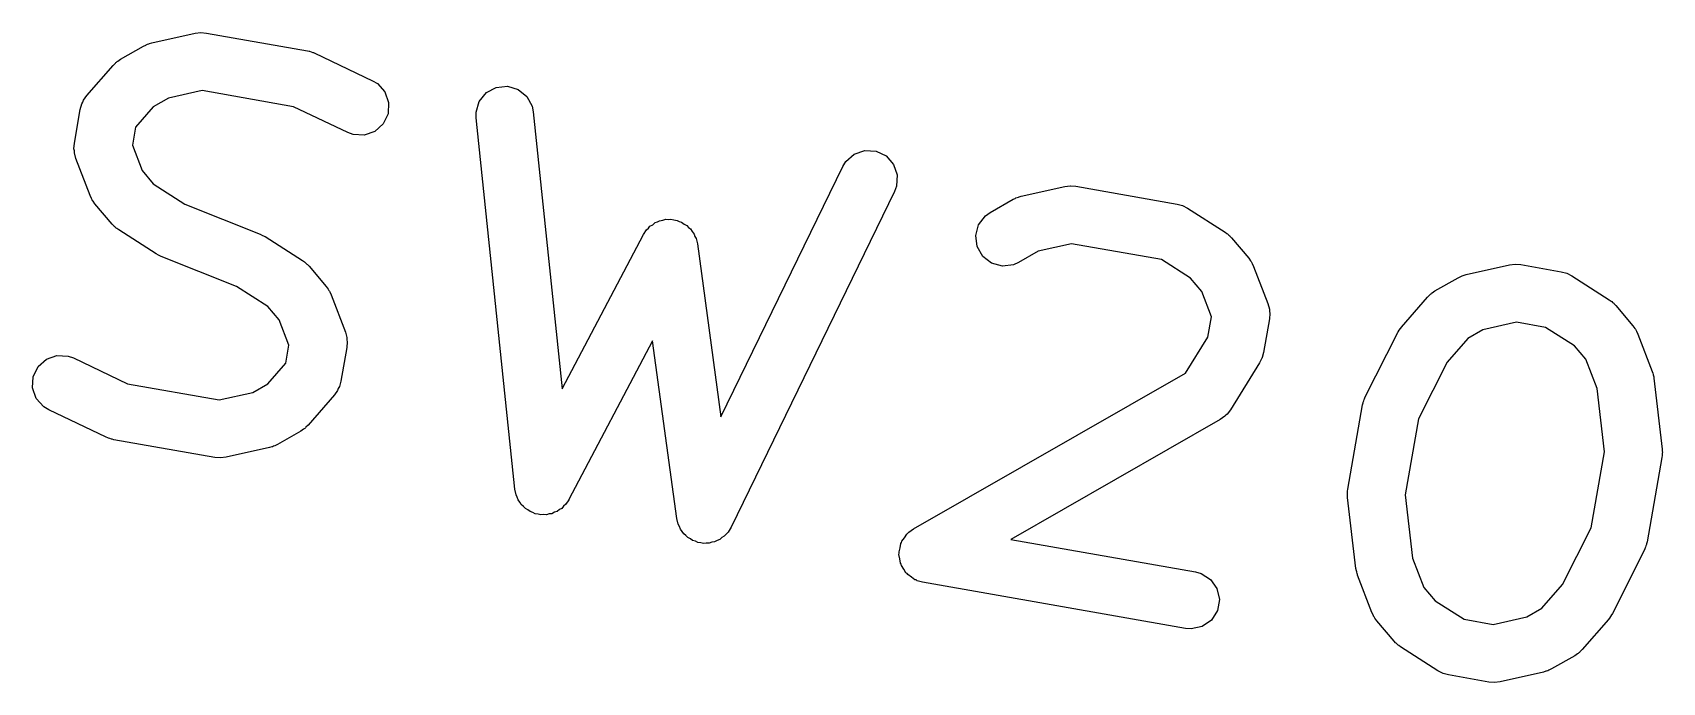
# Model space of a CAD drawing. Extents: x 2.5 to 13.9, y -9.4 to -3.9.
# Drawn here: x 5.6103 to 5.8371, y -7.9132 to -7.8227 of the extents above; entities that cross this region are included whole.
import ezdxf

# ---------------------------------------------------------------- set-up
doc = ezdxf.new("R2010")
doc.units = 0
doc.header["$MEASUREMENT"] = 0
doc.layers.add('BLACK', color=7, linetype='CONTINUOUS')

msp = doc.modelspace()

# ---------------------------------------------------------------- linework, layer by layer
at = {"layer": 'BLACK', "linetype": 'CONTINUOUS'}
for p, q in [((5.62688, -7.82413), (5.63292, -7.82278)), ((5.63292, -7.82278), (5.6337, -7.82269)), ((5.6337, -7.82269), (5.6337, -7.82269)), ((5.6337, -7.82269), (5.63371, -7.82269)), ((5.63371, -7.82269), (5.63449, -7.82275)), ((5.63449, -7.82275), (5.64856, -7.82523)), ((5.62254, -7.82641), (5.62576, -7.82457)), ((5.62576, -7.82457), (5.62605, -7.82444)), ((5.62605, -7.82444), (5.62613, -7.82438)), ((5.62613, -7.82438), (5.62631, -7.82432)), ((5.62631, -7.82432), (5.62648, -7.82424)), ((5.62648, -7.82424), (5.62658, -7.82423)), ((5.62658, -7.82423), (5.62688, -7.82413)), ((5.64856, -7.82523), (5.64877, -7.82528)), ((5.64877, -7.82528), (5.64885, -7.82529)), ((5.64885, -7.82529), (5.64908, -7.82537)), ((5.64908, -7.82537), (5.64931, -7.82544)), ((5.64931, -7.82544), (5.64938, -7.82548)), ((5.64938, -7.82548), (5.64959, -7.82556)), ((5.64959, -7.82556), (5.65761, -7.82939)), ((5.61786, -7.83146), (5.62151, -7.82726)), ((5.62151, -7.82726), (5.62184, -7.82695)), ((5.62184, -7.82695), (5.6219, -7.82687)), ((5.6219, -7.82687), (5.62199, -7.8268)), ((5.62199, -7.8268), (5.62208, -7.82672)), ((5.62208, -7.82672), (5.62217, -7.82668)), ((5.62217, -7.82668), (5.62254, -7.82641)), ((5.65761, -7.82939), (5.65829, -7.82979)), ((5.65829, -7.82979), (5.65933, -7.83095)), ((5.61716, -7.83263), (5.61732, -7.83238)), ((5.61732, -7.83238), (5.61741, -7.8321)), ((5.61741, -7.8321), (5.61786, -7.83146)), ((5.62922, -7.83181), (5.6271, -7.83302)), ((5.63389, -7.83076), (5.62922, -7.83181)), ((5.64663, -7.83301), (5.63389, -7.83076)), ((5.65933, -7.83095), (5.65985, -7.83243)), ((5.67202, -7.83376), (5.67246, -7.83226)), ((5.67246, -7.83226), (5.67345, -7.83105)), ((5.67345, -7.83105), (5.67482, -7.83031)), ((5.67482, -7.83031), (5.67637, -7.83014)), ((5.67637, -7.83014), (5.67787, -7.83059)), ((5.67787, -7.83059), (5.67908, -7.83157)), ((5.67908, -7.83157), (5.67982, -7.83294)), ((5.61612, -7.83807), (5.61695, -7.83338)), ((5.61695, -7.83338), (5.61716, -7.83263)), ((5.6271, -7.83302), (5.62463, -7.83586)), ((5.65417, -7.83661), (5.64663, -7.83301)), ((5.65977, -7.83398), (5.65909, -7.83539)), ((5.65985, -7.83243), (5.65977, -7.83398)), ((5.67202, -7.83454), (5.67202, -7.83376)), ((5.67741, -7.88626), (5.67202, -7.83454)), ((5.67982, -7.83294), (5.67998, -7.83371)), ((5.67998, -7.83371), (5.684, -7.87229)), ((5.62463, -7.83586), (5.62419, -7.83837)), ((5.6549, -7.83688), (5.65417, -7.83661)), ((5.65646, -7.83696), (5.6549, -7.83688)), ((5.65793, -7.83644), (5.65646, -7.83696)), ((5.65909, -7.83539), (5.65793, -7.83644)), ((5.61606, -7.83886), (5.61612, -7.83807)), ((5.61612, -7.83915), (5.61606, -7.83886)), ((5.61612, -7.83944), (5.61612, -7.83915)), ((5.62419, -7.83837), (5.62554, -7.84189)), ((5.72463, -7.8396), (5.7261, -7.83909)), ((5.7261, -7.83909), (5.72766, -7.83919)), ((5.72766, -7.83919), (5.72907, -7.83987)), ((5.61632, -7.8402), (5.61612, -7.83944)), ((5.61831, -7.84539), (5.61632, -7.8402)), ((5.70608, -7.87619), (5.72305, -7.84131)), ((5.72305, -7.84131), (5.72346, -7.84064)), ((5.72346, -7.84064), (5.72463, -7.8396)), ((5.72907, -7.83987), (5.7301, -7.84104)), ((5.7301, -7.84104), (5.73061, -7.84251)), ((5.62554, -7.84189), (5.62711, -7.84375)), ((5.73061, -7.84251), (5.73052, -7.84407)), ((5.61851, -7.84579), (5.61831, -7.84539)), ((5.61854, -7.84589), (5.61851, -7.84579)), ((5.61861, -7.84598), (5.61854, -7.84589)), ((5.61866, -7.84609), (5.61861, -7.84598)), ((5.62711, -7.84375), (5.6315, -7.84656)), ((5.73024, -7.84481), (5.70749, -7.89157)), ((5.73052, -7.84407), (5.73024, -7.84481)), ((5.74353, -7.84775), (5.74676, -7.8459)), ((5.74676, -7.8459), (5.74704, -7.84577)), ((5.74704, -7.84577), (5.74713, -7.84571)), ((5.74713, -7.84571), (5.7473, -7.84565)), ((5.7473, -7.84565), (5.74747, -7.84558)), ((5.74747, -7.84558), (5.74757, -7.84557)), ((5.74757, -7.84557), (5.74787, -7.84547)), ((5.74787, -7.84547), (5.75391, -7.84412)), ((5.75391, -7.84412), (5.75469, -7.84402)), ((5.75469, -7.84402), (5.75469, -7.84402)), ((5.75469, -7.84402), (5.7547, -7.84402)), ((5.7547, -7.84402), (5.75548, -7.84408)), ((5.75548, -7.84408), (5.76955, -7.84656)), ((5.61873, -7.84616), (5.61866, -7.84609)), ((5.61899, -7.84654), (5.61873, -7.84616)), ((5.62139, -7.84938), (5.61899, -7.84654)), ((5.6315, -7.84656), (5.64198, -7.85075)), ((5.74194, -7.84944), (5.74289, -7.8482)), ((5.74289, -7.8482), (5.74353, -7.84775)), ((5.76955, -7.84656), (5.7703, -7.84677)), ((5.7703, -7.84677), (5.77031, -7.84677)), ((5.77031, -7.84677), (5.77031, -7.84677)), ((5.77031, -7.84677), (5.77101, -7.84713)), ((5.77101, -7.84713), (5.77622, -7.85047)), ((5.62162, -7.8496), (5.62139, -7.84938)), ((5.62167, -7.84968), (5.62162, -7.8496)), ((5.62182, -7.84979), (5.62167, -7.84968)), ((5.62195, -7.84992), (5.62182, -7.84979)), ((5.62204, -7.84997), (5.62195, -7.84992)), ((5.62229, -7.85016), (5.62204, -7.84997)), ((5.6275, -7.8535), (5.62229, -7.85016)), ((5.6953, -7.8508), (5.69573, -7.85014)), ((5.69573, -7.85014), (5.69599, -7.84993)), ((5.69599, -7.84993), (5.69619, -7.84966)), ((5.69619, -7.84966), (5.69659, -7.84944)), ((5.69659, -7.84944), (5.69693, -7.84915)), ((5.69693, -7.84915), (5.69725, -7.84905)), ((5.69725, -7.84905), (5.69754, -7.84888)), ((5.69754, -7.84888), (5.69799, -7.84882)), ((5.69799, -7.84882), (5.69842, -7.84868)), ((5.69842, -7.84868), (5.69876, -7.84871)), ((5.69876, -7.84871), (5.69909, -7.84867)), ((5.69909, -7.84867), (5.69953, -7.84878)), ((5.69953, -7.84878), (5.69998, -7.84883)), ((5.69998, -7.84883), (5.70027, -7.84898)), ((5.70027, -7.84898), (5.7006, -7.84907)), ((5.7006, -7.84907), (5.70096, -7.84934)), ((5.70096, -7.84934), (5.70136, -7.84955)), ((5.70136, -7.84955), (5.70157, -7.84981)), ((5.70157, -7.84981), (5.70184, -7.85001)), ((5.70184, -7.85001), (5.70207, -7.8504)), ((5.70207, -7.8504), (5.70236, -7.85075)), ((5.74153, -7.85094), (5.74194, -7.84944)), ((5.77622, -7.85047), (5.77647, -7.85066)), ((5.64198, -7.85075), (5.64232, -7.85092)), ((5.64232, -7.85092), (5.64266, -7.85109)), ((5.64266, -7.85109), (5.64787, -7.85443)), ((5.684, -7.87229), (5.6953, -7.8508)), ((5.70236, -7.85075), (5.70246, -7.85107)), ((5.70246, -7.85107), (5.70263, -7.85136)), ((5.70263, -7.85136), (5.70281, -7.85212)), ((5.70281, -7.85212), (5.70608, -7.87619)), ((5.74172, -7.85249), (5.74153, -7.85094)), ((5.7425, -7.85385), (5.74172, -7.85249)), ((5.75488, -7.8521), (5.75021, -7.85314)), ((5.76737, -7.8543), (5.75488, -7.8521)), ((5.77647, -7.85066), (5.77656, -7.85071)), ((5.77656, -7.85071), (5.77669, -7.85084)), ((5.77669, -7.85084), (5.77684, -7.85095)), ((5.77684, -7.85095), (5.7769, -7.85104)), ((5.7769, -7.85104), (5.77712, -7.85125)), ((5.77712, -7.85125), (5.77952, -7.8541)), ((5.62784, -7.85367), (5.6275, -7.8535)), ((5.62818, -7.85385), (5.62784, -7.85367)), ((5.63866, -7.85804), (5.62818, -7.85385)), ((5.64787, -7.85443), (5.64812, -7.85462)), ((5.64812, -7.85462), (5.64821, -7.85467)), ((5.64821, -7.85467), (5.64834, -7.8548)), ((5.64834, -7.8548), (5.64849, -7.85492)), ((5.64849, -7.85492), (5.64854, -7.855)), ((5.64854, -7.855), (5.64877, -7.85522)), ((5.74374, -7.8548), (5.7425, -7.85385)), ((5.74524, -7.85521), (5.74374, -7.8548)), ((5.74679, -7.85501), (5.74524, -7.85521)), ((5.7475, -7.85469), (5.74679, -7.85501)), ((5.75021, -7.85314), (5.7475, -7.85469)), ((5.7714, -7.85688), (5.76737, -7.8543)), ((5.77952, -7.8541), (5.77978, -7.85447)), ((5.77978, -7.85447), (5.77985, -7.85454)), ((5.77985, -7.85454), (5.7799, -7.85465)), ((5.7799, -7.85465), (5.77997, -7.85474)), ((5.77997, -7.85474), (5.78, -7.85484)), ((5.78, -7.85484), (5.7802, -7.85525)), ((5.80977, -7.85638), (5.81581, -7.85503)), ((5.81581, -7.85503), (5.81659, -7.85493)), ((5.81659, -7.85493), (5.8166, -7.85494)), ((5.8166, -7.85494), (5.8166, -7.85493)), ((5.8166, -7.85493), (5.81738, -7.85499)), ((5.81738, -7.85499), (5.82301, -7.85599)), ((5.64877, -7.85522), (5.65117, -7.85806)), ((5.77297, -7.85874), (5.7714, -7.85688)), ((5.7802, -7.85525), (5.78219, -7.86043)), ((5.80543, -7.85866), (5.80866, -7.85682)), ((5.80866, -7.85682), (5.80894, -7.85669)), ((5.80894, -7.85669), (5.80903, -7.85663)), ((5.80903, -7.85663), (5.8092, -7.85657)), ((5.8092, -7.85657), (5.80937, -7.85649)), ((5.80937, -7.85649), (5.80947, -7.85648)), ((5.80947, -7.85648), (5.80977, -7.85638)), ((5.82301, -7.85599), (5.82376, -7.8562)), ((5.82376, -7.8562), (5.82377, -7.8562)), ((5.82377, -7.8562), (5.82377, -7.8562)), ((5.82377, -7.8562), (5.82447, -7.85656)), ((5.82447, -7.85656), (5.82968, -7.85989)), ((5.64305, -7.86084), (5.63866, -7.85804)), ((5.65117, -7.85806), (5.65143, -7.85843)), ((5.65143, -7.85843), (5.6515, -7.85851)), ((5.6515, -7.85851), (5.65155, -7.85861)), ((5.65155, -7.85861), (5.65162, -7.8587)), ((5.65162, -7.8587), (5.65165, -7.8588)), ((5.65165, -7.8588), (5.65185, -7.85921)), ((5.65185, -7.85921), (5.65384, -7.86439)), ((5.77432, -7.86226), (5.77297, -7.85874)), ((5.80076, -7.86371), (5.8044, -7.85951)), ((5.8044, -7.85951), (5.80473, -7.8592)), ((5.80473, -7.8592), (5.80479, -7.85912)), ((5.80479, -7.85912), (5.80488, -7.85905)), ((5.80488, -7.85905), (5.80497, -7.85897)), ((5.80497, -7.85897), (5.80506, -7.85893)), ((5.80506, -7.85893), (5.80543, -7.85866)), ((5.64462, -7.8627), (5.64305, -7.86084)), ((5.78219, -7.86043), (5.7824, -7.86119)), ((5.7824, -7.86119), (5.78239, -7.86149)), ((5.78239, -7.86149), (5.78245, -7.86178)), ((5.78245, -7.86178), (5.78239, -7.86256)), ((5.82968, -7.85989), (5.82993, -7.86009)), ((5.82993, -7.86009), (5.83002, -7.86013)), ((5.83002, -7.86013), (5.83015, -7.86026)), ((5.83015, -7.86026), (5.8303, -7.86038)), ((5.8303, -7.86038), (5.83036, -7.86046)), ((5.83036, -7.86046), (5.83058, -7.86068)), ((5.83058, -7.86068), (5.83298, -7.86352)), ((5.64597, -7.86622), (5.64462, -7.8627)), ((5.77382, -7.8651), (5.77432, -7.86226)), ((5.78239, -7.86256), (5.78157, -7.86725)), ((5.8003, -7.86435), (5.80047, -7.86411)), ((5.80047, -7.86411), (5.80062, -7.86387)), ((5.80062, -7.86387), (5.80067, -7.86383)), ((5.80067, -7.86383), (5.80076, -7.86371)), ((5.81211, -7.86406), (5.81, -7.86527)), ((5.81678, -7.86301), (5.81211, -7.86406)), ((5.82083, -7.86373), (5.81678, -7.86301)), ((5.82486, -7.86631), (5.82083, -7.86373)), ((5.83298, -7.86352), (5.83324, -7.8639)), ((5.83324, -7.8639), (5.83331, -7.86397)), ((5.83331, -7.86397), (5.83336, -7.86407)), ((5.83336, -7.86407), (5.83343, -7.86417)), ((5.64553, -7.86873), (5.64597, -7.86622)), ((5.65384, -7.86439), (5.65404, -7.86515)), ((5.65404, -7.86515), (5.65404, -7.86545)), ((5.65404, -7.86545), (5.6541, -7.86574)), ((5.6541, -7.86574), (5.65404, -7.86652)), ((5.69656, -7.86559), (5.68493, -7.88771)), ((5.69993, -7.89036), (5.69656, -7.86559)), ((5.77071, -7.87012), (5.77382, -7.8651)), ((5.79574, -7.87341), (5.8002, -7.86453)), ((5.8002, -7.86453), (5.80028, -7.86441)), ((5.80028, -7.86441), (5.8003, -7.86435)), ((5.81, -7.86527), (5.80713, -7.86857)), ((5.82644, -7.86817), (5.82486, -7.86631)), ((5.83343, -7.86417), (5.83346, -7.86427)), ((5.83346, -7.86427), (5.83366, -7.86467)), ((5.83366, -7.86467), (5.83565, -7.86986)), ((5.61107, -7.8692), (5.61223, -7.86816)), ((5.61223, -7.86816), (5.6137, -7.86764)), ((5.6137, -7.86764), (5.61526, -7.86772)), ((5.61526, -7.86772), (5.61599, -7.86799)), ((5.61599, -7.86799), (5.62353, -7.87158)), ((5.65404, -7.86652), (5.65321, -7.87121)), ((5.78103, -7.86866), (5.77697, -7.8752)), ((5.78133, -7.86804), (5.78103, -7.86866)), ((5.78136, -7.868), (5.78133, -7.86804)), ((5.78137, -7.86796), (5.78136, -7.86798)), ((5.78136, -7.86798), (5.78136, -7.868)), ((5.78138, -7.86792), (5.78137, -7.86796)), ((5.78157, -7.86725), (5.78138, -7.86792)), ((5.80713, -7.86857), (5.80315, -7.87648)), ((5.828, -7.87225), (5.82644, -7.86817)), ((5.61031, -7.87217), (5.61039, -7.87061)), ((5.61039, -7.87061), (5.61107, -7.8692)), ((5.64306, -7.87157), (5.64553, -7.86873)), ((5.73286, -7.8918), (5.77071, -7.87012)), ((5.83565, -7.86986), (5.83569, -7.87)), ((5.83569, -7.87), (5.83572, -7.87006)), ((5.83572, -7.87006), (5.83578, -7.87034)), ((5.83578, -7.87034), (5.83586, -7.87061)), ((5.83586, -7.87061), (5.83586, -7.87068)), ((5.83586, -7.87068), (5.83589, -7.87082)), ((5.83589, -7.87082), (5.83705, -7.8807)), ((5.61083, -7.87364), (5.61031, -7.87217)), ((5.62353, -7.87158), (5.63627, -7.87383)), ((5.63627, -7.87383), (5.64094, -7.87279)), ((5.64094, -7.87279), (5.64306, -7.87157)), ((5.6523, -7.87314), (5.64866, -7.87733)), ((5.65275, -7.8725), (5.6523, -7.87314)), ((5.65284, -7.87222), (5.65275, -7.8725)), ((5.653, -7.87196), (5.65284, -7.87222)), ((5.65321, -7.87121), (5.653, -7.87196)), ((5.82903, -7.88105), (5.828, -7.87225)), ((5.61188, -7.8748), (5.61083, -7.87364)), ((5.61255, -7.87521), (5.61188, -7.8748)), ((5.62057, -7.87904), (5.61255, -7.87521)), ((5.77697, -7.8752), (5.7765, -7.87582)), ((5.7933, -7.88624), (5.79537, -7.87452)), ((5.79537, -7.87452), (5.79545, -7.87424)), ((5.79545, -7.87424), (5.79546, -7.87415)), ((5.79546, -7.87415), (5.79553, -7.87396)), ((5.79553, -7.87396), (5.79558, -7.87376)), ((5.79558, -7.87376), (5.79563, -7.87368)), ((5.79563, -7.87368), (5.79574, -7.87341)), ((5.64826, -7.87772), (5.64817, -7.87779)), ((5.64832, -7.87764), (5.64826, -7.87772)), ((5.64866, -7.87733), (5.64832, -7.87764)), ((5.77556, -7.87656), (5.74642, -7.89325)), ((5.7762, -7.87611), (5.77556, -7.87656)), ((5.77633, -7.87594), (5.7762, -7.87611)), ((5.7765, -7.87582), (5.77633, -7.87594)), ((5.80315, -7.87648), (5.80128, -7.88705)), ((5.62078, -7.87911), (5.62057, -7.87904)), ((5.62085, -7.87916), (5.62078, -7.87911)), ((5.62108, -7.87922), (5.62085, -7.87916)), ((5.62131, -7.87931), (5.62108, -7.87922)), ((5.62139, -7.87931), (5.62131, -7.87931)), ((5.6216, -7.87937), (5.62139, -7.87931)), ((5.63567, -7.88185), (5.6216, -7.87937)), ((5.64762, -7.87818), (5.6444, -7.88003)), ((5.64799, -7.87792), (5.64762, -7.87818)), ((5.64809, -7.87787), (5.64799, -7.87792)), ((5.64817, -7.87779), (5.64809, -7.87787)), ((5.63645, -7.88191), (5.63567, -7.88185)), ((5.63646, -7.88191), (5.63645, -7.88191)), ((5.63724, -7.88181), (5.63646, -7.88191)), ((5.63646, -7.88191), (5.63646, -7.88191)), ((5.64328, -7.88046), (5.63724, -7.88181)), ((5.64358, -7.88036), (5.64328, -7.88046)), ((5.64368, -7.88035), (5.64358, -7.88036)), ((5.64385, -7.88027), (5.64368, -7.88035)), ((5.64403, -7.88021), (5.64385, -7.88027)), ((5.64411, -7.88016), (5.64403, -7.88021)), ((5.6444, -7.88003), (5.64411, -7.88016)), ((5.82717, -7.89162), (5.82903, -7.88105)), ((5.83701, -7.88186), (5.83495, -7.89358)), ((5.83704, -7.88158), (5.83701, -7.88186)), ((5.83706, -7.88148), (5.83704, -7.88158)), ((5.83705, -7.8807), (5.83705, -7.88098)), ((5.83705, -7.88098), (5.83707, -7.88108)), ((5.83707, -7.88108), (5.83706, -7.88128)), ((5.83706, -7.88128), (5.83706, -7.88148)), ((5.67741, -7.88627), (5.67741, -7.88626)), ((5.67741, -7.88626), (5.67741, -7.88626)), ((5.67757, -7.88703), (5.67741, -7.88627)), ((5.67741, -7.88627), (5.67741, -7.88627)), ((5.79324, -7.88702), (5.79326, -7.88682)), ((5.79326, -7.88662), (5.79328, -7.88652)), ((5.79326, -7.88682), (5.79326, -7.88662)), ((5.79328, -7.88652), (5.7933, -7.88624)), ((5.67775, -7.88738), (5.67757, -7.88703)), ((5.67787, -7.88776), (5.67775, -7.88738)), ((5.67812, -7.88806), (5.67787, -7.88776)), ((5.67831, -7.8884), (5.67812, -7.88806)), ((5.67862, -7.88865), (5.67831, -7.8884)), ((5.67887, -7.88896), (5.67862, -7.88865)), ((5.67922, -7.88914), (5.67887, -7.88896)), ((5.68394, -7.88893), (5.6836, -7.88911)), ((5.68419, -7.88862), (5.68394, -7.88893)), ((5.6845, -7.88836), (5.68419, -7.88862)), ((5.68492, -7.88772), (5.6845, -7.88836)), ((5.68493, -7.88771), (5.68492, -7.88771)), ((5.68492, -7.88771), (5.68492, -7.88771)), ((5.68492, -7.88771), (5.68492, -7.88772)), ((5.79327, -7.88712), (5.79324, -7.88702)), ((5.79327, -7.8874), (5.79327, -7.88712)), ((5.79443, -7.89728), (5.79327, -7.8874)), ((5.80128, -7.88705), (5.80232, -7.89585)), ((5.67952, -7.88939), (5.67922, -7.88914)), ((5.6799, -7.8895), (5.67952, -7.88939)), ((5.68025, -7.88968), (5.6799, -7.8895)), ((5.68064, -7.88972), (5.68025, -7.88968)), ((5.68102, -7.88983), (5.68064, -7.88972)), ((5.68141, -7.88979), (5.68102, -7.88983)), ((5.6818, -7.88983), (5.68141, -7.88979)), ((5.68218, -7.88971), (5.6818, -7.88983)), ((5.68257, -7.88967), (5.68218, -7.88971)), ((5.68292, -7.88948), (5.68257, -7.88967)), ((5.6833, -7.88936), (5.68292, -7.88948)), ((5.6836, -7.88911), (5.6833, -7.88936)), ((5.70011, -7.89112), (5.69993, -7.89036)), ((5.69993, -7.89036), (5.69993, -7.89036)), ((5.69993, -7.89036), (5.69993, -7.89036)), ((5.69993, -7.89036), (5.69993, -7.89036)), ((5.70031, -7.89146), (5.70011, -7.89112)), ((5.70044, -7.89184), (5.70031, -7.89146)), ((5.7007, -7.89213), (5.70044, -7.89184)), ((5.7009, -7.89247), (5.7007, -7.89213)), ((5.70122, -7.89271), (5.7009, -7.89247)), ((5.70148, -7.893), (5.70122, -7.89271)), ((5.70183, -7.89317), (5.70148, -7.893)), ((5.70214, -7.89341), (5.70183, -7.89317)), ((5.70253, -7.89351), (5.70214, -7.89341)), ((5.70288, -7.89369), (5.70253, -7.89351)), ((5.7052, -7.8936), (5.70481, -7.89365)), ((5.70554, -7.8934), (5.7052, -7.8936)), ((5.70591, -7.89327), (5.70554, -7.8934)), ((5.70621, -7.89301), (5.70591, -7.89327)), ((5.70655, -7.89281), (5.70621, -7.89301)), ((5.70679, -7.8925), (5.70655, -7.89281)), ((5.70708, -7.89223), (5.70679, -7.8925)), ((5.70749, -7.89157), (5.70708, -7.89223)), ((5.70749, -7.89157), (5.70749, -7.89157)), ((5.70749, -7.89157), (5.70749, -7.89157)), ((5.70749, -7.89157), (5.70749, -7.89157)), ((5.73122, -7.89367), (5.73127, -7.89349)), ((5.73127, -7.89349), (5.73163, -7.89302)), ((5.73163, -7.89302), (5.73196, -7.89251)), ((5.73196, -7.89251), (5.73211, -7.8924)), ((5.73211, -7.8924), (5.73222, -7.89226)), ((5.73222, -7.89226), (5.73286, -7.8918)), ((5.74642, -7.89325), (5.77212, -7.89778)), ((5.82319, -7.89953), (5.82717, -7.89162)), ((5.83495, -7.89358), (5.83487, -7.89386)), ((5.70327, -7.89371), (5.70288, -7.89369)), ((5.70365, -7.89381), (5.70327, -7.89371)), ((5.70404, -7.89376), (5.70365, -7.89381)), ((5.70444, -7.89378), (5.70404, -7.89376)), ((5.70481, -7.89365), (5.70444, -7.89378)), ((5.73085, -7.89536), (5.73088, -7.89518)), ((5.73098, -7.89595), (5.73085, -7.89536)), ((5.73086, -7.895), (5.73101, -7.89442)), ((5.73088, -7.89518), (5.73086, -7.895)), ((5.73101, -7.89442), (5.73112, -7.89382)), ((5.73112, -7.89382), (5.73122, -7.89367)), ((5.80232, -7.89585), (5.80388, -7.89993)), ((5.83458, -7.89469), (5.83011, -7.90357)), ((5.83468, -7.89442), (5.83458, -7.89469)), ((5.83474, -7.89434), (5.83468, -7.89442)), ((5.83479, -7.89414), (5.83474, -7.89434)), ((5.83486, -7.89395), (5.83479, -7.89414)), ((5.83487, -7.89386), (5.83486, -7.89395)), ((5.73106, -7.89655), (5.73098, -7.89595)), ((5.73115, -7.89671), (5.73106, -7.89655)), ((5.73119, -7.89689), (5.73115, -7.89671)), ((5.73153, -7.89738), (5.73119, -7.89689)), ((5.73183, -7.8979), (5.73153, -7.89738)), ((5.73198, -7.89801), (5.73183, -7.8979)), ((5.73208, -7.89816), (5.73198, -7.89801)), ((5.77212, -7.89778), (5.77288, -7.898)), ((5.77288, -7.898), (5.77419, -7.89883)), ((5.79446, -7.89742), (5.79443, -7.89728)), ((5.79446, -7.89749), (5.79446, -7.89742)), ((5.79454, -7.89776), (5.79446, -7.89749)), ((5.7946, -7.89804), (5.79454, -7.89776)), ((5.79463, -7.8981), (5.7946, -7.89804)), ((5.79467, -7.89824), (5.79463, -7.8981)), ((5.73259, -7.89849), (5.73208, -7.89816)), ((5.73307, -7.89886), (5.73259, -7.89849)), ((5.73324, -7.8989), (5.73307, -7.89886)), ((5.7334, -7.899), (5.73324, -7.8989)), ((5.73415, -7.89921), (5.7334, -7.899)), ((5.77073, -7.90566), (5.73415, -7.89921)), ((5.77419, -7.89883), (5.77509, -7.90011)), ((5.77509, -7.90011), (5.77543, -7.90164)), ((5.79665, -7.90343), (5.79467, -7.89824)), ((5.80388, -7.89993), (5.80546, -7.90179)), ((5.82032, -7.90283), (5.82319, -7.89953)), ((5.77543, -7.90164), (5.77515, -7.90317)), ((5.80546, -7.90179), (5.80949, -7.90437)), ((5.77432, -7.90449), (5.77304, -7.90539)), ((5.77515, -7.90317), (5.77432, -7.90449)), ((5.79686, -7.90383), (5.79665, -7.90343)), ((5.79689, -7.90393), (5.79686, -7.90383)), ((5.79695, -7.90403), (5.79689, -7.90393)), ((5.79701, -7.90413), (5.79695, -7.90403)), ((5.79708, -7.9042), (5.79701, -7.90413)), ((5.79733, -7.90458), (5.79708, -7.9042)), ((5.79974, -7.90742), (5.79733, -7.90458)), ((5.80949, -7.90437), (5.81354, -7.90509)), ((5.81354, -7.90509), (5.81821, -7.90404)), ((5.81821, -7.90404), (5.82032, -7.90283)), ((5.82956, -7.90439), (5.82592, -7.90859)), ((5.82965, -7.90427), (5.82956, -7.90439)), ((5.8297, -7.90423), (5.82965, -7.90427)), ((5.82985, -7.90399), (5.8297, -7.90423)), ((5.83001, -7.90375), (5.82985, -7.90399)), ((5.83003, -7.90369), (5.83001, -7.90375)), ((5.83011, -7.90357), (5.83003, -7.90369)), ((5.77151, -7.90572), (5.77073, -7.90566)), ((5.77304, -7.90539), (5.77151, -7.90572)), ((5.79996, -7.90764), (5.79974, -7.90742)), ((5.80002, -7.90772), (5.79996, -7.90764)), ((5.80016, -7.90784), (5.80002, -7.90772)), ((5.8003, -7.90796), (5.80016, -7.90784)), ((5.80039, -7.90801), (5.8003, -7.90796)), ((5.80063, -7.90821), (5.80039, -7.90801)), ((5.80585, -7.91154), (5.80063, -7.90821)), ((5.82489, -7.90944), (5.82166, -7.91128)), ((5.82526, -7.90917), (5.82489, -7.90944)), ((5.82535, -7.90913), (5.82526, -7.90917)), ((5.82543, -7.90905), (5.82535, -7.90913)), ((5.82553, -7.90898), (5.82543, -7.90905)), ((5.82559, -7.9089), (5.82553, -7.90898)), ((5.82592, -7.90859), (5.82559, -7.9089)), ((5.80655, -7.9119), (5.80585, -7.91154)), ((5.82055, -7.91172), (5.81451, -7.91307)), ((5.82085, -7.91162), (5.82055, -7.91172)), ((5.82095, -7.91161), (5.82085, -7.91162)), ((5.82112, -7.91153), (5.82095, -7.91161)), ((5.82129, -7.91147), (5.82112, -7.91153)), ((5.82137, -7.91141), (5.82129, -7.91147)), ((5.82166, -7.91128), (5.82137, -7.91141)), ((5.80731, -7.91211), (5.80655, -7.9119)), ((5.80655, -7.9119), (5.80655, -7.9119)), ((5.80655, -7.9119), (5.80655, -7.9119)), ((5.81294, -7.91311), (5.80731, -7.91211)), ((5.81372, -7.91317), (5.81294, -7.91311)), ((5.81373, -7.91317), (5.81372, -7.91316)), ((5.81372, -7.91316), (5.81372, -7.91317)), ((5.81451, -7.91307), (5.81373, -7.91317))]:
    msp.add_line(p, q, dxfattribs=at)

doc.saveas('drawing.dxf')
